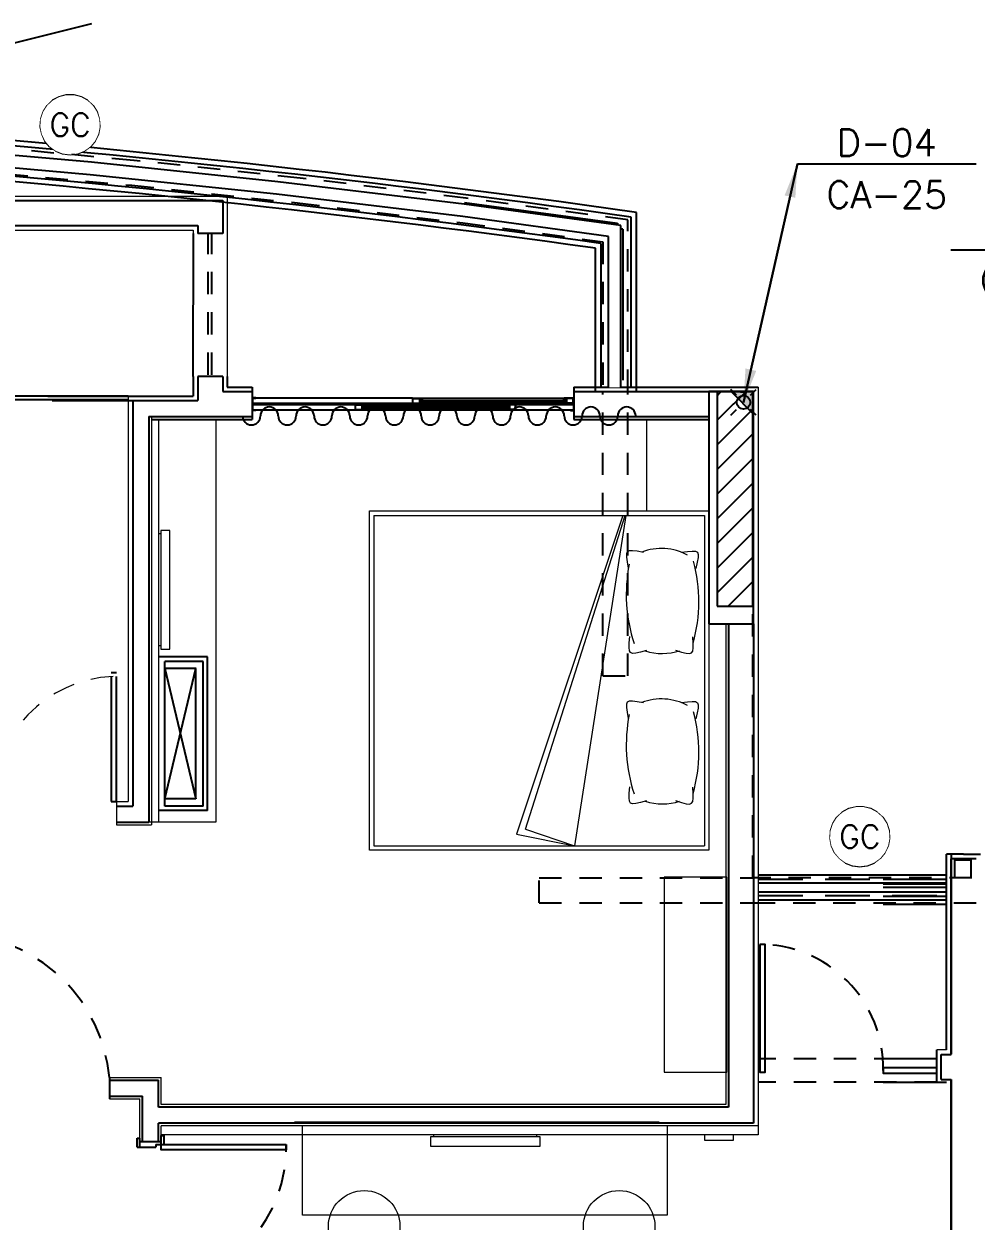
# Model space of a CAD drawing. Header units: millimetres. Extents: x 188.6 to 263.2, y 40.1 to 120.1.
# Drawn here: x 218.22 to 223.55, y 113.42 to 120.12 of the extents above; entities that cross this region are included whole.
import ezdxf
from ezdxf.enums import TextEntityAlignment as Align

# ---------------------------------------------------------------- set-up
doc = ezdxf.new("R2010")
doc.units = ezdxf.units.MM
doc.set_wipeout_variables(frame=1)
for name, pattern in [('_XREF_APTOS 1003 E 1004$0$HIDDEN', [0.375, 0.25, -0.125]), ('_XREF_APTOS 1003 E 1004$0$HIDDEN2', [0.1875, 0.125, -0.0625]), ('HIDDEN2', [0.1875, 0.125, -0.0625])]:
    doc.linetypes.add(name, pattern=pattern)
for name, color, linetype in [('_XREF_APTOS 1003 E 1004$0$A-MC-ALVENARIA', 7, 'Continuous'), ('_XREF_APTOS 1003 E 1004$0$E-MC-ESQUADRIAS', 2, 'Continuous'), ('_XREF_APTOS 1003 E 1004$0$L-MC-LAYOUT MOLHADO', 4, 'Continuous'), ('_XREF_APTOS 1003 E 1004$0$P-MC-PILAR', 3, 'Continuous'), ('_XREF_APTOS 1003 E 1004$0$P-MC-PROJEÇÃO', 1, '_XREF_APTOS 1003 E 1004$0$HIDDEN'), ('_XREF_APTOS 1003 E 1004$0$V-MC-VISTA2', 1, 'Continuous'), ('_XREF_APTOS 1003 E 1004$0$V-MC-VISTA4', 2, 'Continuous'), ('_XREF_APTOS 603 E 604$0$R-MC-REBOCO', 8, 'Continuous'), ('_XREF_APTOS 603 E 604$0$XREF-TIPO$0$S-MC-SECÇÃO', 8, 'Continuous'), ('_XREF_APTOS 603 E 604$0$XREF-TIPO$0$V-MC-VISTA2', 8, 'Continuous'), ('ARQ', 8, 'Continuous'), ('ARQ-BASE', 8, 'Continuous'), ('ESTR-PILARES', 11, 'Continuous'), ('ESTR-VIGAS', 11, 'HIDDEN2'), ('ESTRUTURA', 7, 'Continuous'), ('INC-TEXTO', 7, 'Continuous'), ('SPDA-COL', 7, 'Continuous'), ('SPDA-D', 164, 'Continuous')]:
    doc.layers.add(name, color=color, linetype=linetype)
doc.layers.add('_XREF_APTOS 1003 E 1004$0$L-MC-LAYOUT', color=252, linetype='Continuous', lineweight=5)
doc.layers.add('_XREF_APTOS 1003 E 1004$0$R-MC-REBOCO', color=1, linetype='Continuous', lineweight=5)
doc.styles.add('60-75', font='romans.shx', dxfattribs={"height": 0.12})
doc.styles.add('ROMANS', font='ROMANS.SHX', dxfattribs={"height": 0.15})
doc.dimstyles.new('IND75', dxfattribs={"dimtxt": 0.15, "dimasz": 0.1875, "dimexe": 0.15, "dimexo": 0, "dimgap": 0.1, "dimtad": 1, "dimzin": 10, "dimdsep": 46, "dimtxsty": '60-75', "dimcen": 0, "dimclrd": 256, "dimclre": 1, "dimclrt": 256, "dimadec": 0, "dimazin": 0, "dimtfac": 1, "dimtix": 1, "dimtmove": 2, "dimatfit": 3, "dimfxl": 0.15, "dimtolj": 1, "dimtzin": 6, "dimarcsym": 0})

# ---------------------------------------------------------------- blocks, each defined once
blk = doc.blocks.new('A$C1BFF5DEF')
at = {"layer": '_XREF_APTOS 1003 E 1004$0$A-MC-ALVENARIA', "color": 8}
for p, q in [((17.9753, 10.075), (20.4453, 10.075)), ((20.4453, 10.075), (20.4453, 9.8905)), ((18.1153, 9.935), (20.3053, 9.935)), ((20.3053, 9.935), (20.3053, 9.8905)), ((20.4453, 9.8905), (20.3053, 9.8905)), ((19.941, 8.955, 0.0022), (19.941, 6.685, -0.0003)), ((20.031, 8.865, 0.0021), (20.031, 6.595, -0.0004)), ((23.2753, 7.705), (23.2753, 5)), ((23.4153, 7.705), (23.4153, 4.91)), ((19.851, 6.685, -0.0004), (19.941, 6.685, -0.0004)), ((19.851, 6.595, -0.0004), (20.031, 6.595, -0.0003)), ((24.5203, 6.415), (24.5203, 5.295)), ((19.8103, 5.15), (20.0853, 5.15)), ((20.0853, 5), (20.0853, 5.15)), ((24.5203, 5.155), (24.5203, 1.585)), ((19.8103, 5.06), (19.9953, 5.06)), ((19.9953, 4.805), (19.9953, 5.06)), ((23.2753, 5), (20.0853, 5)), ((20.0853, 4.805), (20.0853, 4.91)), ((23.4153, 4.91), (20.0853, 4.91))]:
    blk.add_line(p, q, dxfattribs=at)
at = {"layer": '_XREF_APTOS 1003 E 1004$0$E-MC-ESQUADRIAS', "color": 8}
for p, q in [((20.2803, 9.09), (20.2804, 9.89)), ((19.851, 7.43, -0.0003), (19.821, 7.43, -0.0003)), ((19.821, 7.41, -0.0003), (19.821, 6.71, -0.0003)), ((19.851, 6.71, -0.0003), (19.851, 7.41, -0.0003)), ((19.821, 6.71, -0.0003), (19.851, 6.71, -0.0003)), ((20.1003, 4.84), (20.1153, 4.84)), ((20.1153, 4.84), (20.1153, 4.79)), ((19.9653, 4.825), (19.9803, 4.825)), ((19.9653, 4.775), (19.9653, 4.825)), ((19.9653, 4.775), (20.0703, 4.775)), ((19.9803, 4.775), (19.9803, 4.825)), ((20.1003, 4.805), (19.9803, 4.805)), ((20.0703, 4.79), (20.0703, 4.775)), ((20.0703, 4.79), (20.8003, 4.79))]:
    blk.add_line(p, q, dxfattribs=at)
at = {"layer": '_XREF_APTOS 1003 E 1004$0$E-MC-ESQUADRIAS', "color": 8, "linetype": '_XREF_APTOS 1003 E 1004$0$HIDDEN2'}
for p, q in [((20.3633, 9.1), (20.3633, 9.89)), ((20.3833, 9.1), (20.3833, 9.89))]:
    blk.add_line(p, q, dxfattribs=at)
at = {"layer": '_XREF_APTOS 1003 E 1004$0$E-MC-ESQUADRIAS', "color": 8}
for points in [[(23.4503, 5.9098), (23.4503, 5.1953), (23.4803, 5.1953), (23.4803, 5.9098)], [(24.4403, 5.22), (24.1403, 5.22), (24.1403, 5.19), (24.4403, 5.19)]]:
    blk.add_lwpolyline(points, close=True, dxfattribs=at)
blk.add_lwpolyline([(20.8003, 4.79), (20.8003, 4.76), (20.1003, 4.76), (20.1003, 4.84)], dxfattribs=at)
at = {"layer": '_XREF_APTOS 1003 E 1004$0$E-MC-ESQUADRIAS', "color": 8, "linetype": '_XREF_APTOS 1003 E 1004$0$HIDDEN2', "lineweight": 13}
blk.add_arc((19.8575, 6.7161, -0.0003), 0.6944, 92.19268, 180.50099, dxfattribs=at)
at = {"layer": '_XREF_APTOS 1003 E 1004$0$E-MC-ESQUADRIAS', "color": 8, "linetype": '_XREF_APTOS 1003 E 1004$0$HIDDEN2'}
for centre, radius, start, end in [((18.931, 5.0857), 0.8829, 5.15523, 84.84477), ((20.009, 4.7762), 0.7915, 276.62652, 1.00162)]:
    blk.add_arc(centre, radius, start, end, dxfattribs=at)
at = {"layer": '_XREF_APTOS 1003 E 1004$0$L-MC-LAYOUT', "color": 8}
for p, q in [((20.0863, 8.85, -0.0003), (20.0863, 6.5952, -0.0003)), ((20.4063, 8.85, -0.0003), (20.4063, 6.5952, -0.0003)), ((22.8153, 8.85), (22.8153, 8.3371)), ((23.1653, 8.3371), (23.1653, 8.85)), ((21.2653, 6.4371), (21.2653, 8.3371)), ((21.2653, 8.3371), (23.1653, 8.3371)), ((21.2903, 8.3121), (23.1403, 8.3121)), ((21.2903, 8.3121), (21.2903, 6.4621)), ((22.6836, 8.3121), (22.0879, 6.5284)), ((22.1389, 6.5547), (22.6975, 8.3121)), ((22.7, 8.3121), (22.413, 6.4621)), ((23.1403, 8.3121), (23.1403, 6.4621)), ((23.1653, 8.3371), (23.1653, 6.4371)), ((20.0987, 8.2089, -0.0003), (20.0863, 8.2089, -0.0003)), ((20.0987, 8.2271, -0.0003), (20.0987, 7.563, -0.0003)), ((20.1496, 8.2271, -0.0003), (20.0987, 8.2271, -0.0003)), ((20.1496, 7.563, -0.0003), (20.1496, 8.2271, -0.0003)), ((22.72, 8.1138), (22.7088, 8.1084)), ((22.7382, 8.1145), (22.72, 8.1138)), ((22.7643, 8.1113), (22.7382, 8.1145)), ((22.7995, 8.1053), (22.7643, 8.1113)), ((23.0101, 8.1061), (23.0454, 8.1107)), ((23.0454, 8.1107), (23.0717, 8.1129)), ((23.0717, 8.1129), (23.0898, 8.1116)), ((23.0898, 8.1116), (23.1008, 8.1057)), ((22.7036, 8.0971), (22.7034, 8.0788)), ((22.7034, 8.0788), (22.7071, 8.0527)), ((22.7088, 8.1084), (22.7036, 8.0971)), ((22.7071, 8.0527), (22.7137, 8.0176)), ((23.1004, 8.05), (23.0924, 8.0152)), ((23.1051, 8.076), (23.1004, 8.05)), ((23.1008, 8.1057), (23.1056, 8.0942)), ((23.1056, 8.0942), (23.1051, 8.076)), ((20.0987, 7.5811, -0.0003), (20.0863, 7.5811, -0.0003)), ((22.7187, 7.573), (22.7199, 7.5994)), ((22.7199, 7.5994), (22.7232, 7.635)), ((23.0775, 7.5974), (23.0755, 7.6331)), ((23.0777, 7.571), (23.0775, 7.5974)), ((20.0987, 7.563, -0.0003), (20.1496, 7.563, -0.0003)), ((22.7207, 7.5549), (22.7187, 7.573)), ((22.727, 7.5442), (22.7207, 7.5549)), ((22.7386, 7.5398), (22.727, 7.5442)), ((22.7568, 7.5409), (22.7386, 7.5398)), ((22.7825, 7.5466), (22.7568, 7.5409)), ((22.8169, 7.5559), (22.7825, 7.5466)), ((22.9789, 7.5576), (23.0129, 7.547)), ((23.0129, 7.547), (23.0384, 7.5403)), ((23.0384, 7.5403), (23.0565, 7.5385)), ((23.0565, 7.5385), (23.0683, 7.5425)), ((23.0683, 7.5425), (23.075, 7.553)), ((23.075, 7.553), (23.0777, 7.571)), ((22.7036, 7.2549), (22.7034, 7.2366)), ((22.7088, 7.2662), (22.7036, 7.2549)), ((22.72, 7.2716), (22.7088, 7.2662)), ((22.7382, 7.2723), (22.72, 7.2716)), ((22.7643, 7.2691), (22.7382, 7.2723)), ((22.7995, 7.2631), (22.7643, 7.2691)), ((23.0101, 7.2639), (23.0454, 7.2685)), ((23.0454, 7.2685), (23.0717, 7.2707)), ((23.0717, 7.2707), (23.0898, 7.2694)), ((23.0898, 7.2694), (23.1008, 7.2635)), ((23.1008, 7.2635), (23.1056, 7.252)), ((23.1056, 7.252), (23.1051, 7.2338)), ((22.7034, 7.2366), (22.7071, 7.2105)), ((22.7071, 7.2105), (22.7137, 7.1754)), ((23.1004, 7.2078), (23.0924, 7.173)), ((23.1051, 7.2338), (23.1004, 7.2078)), ((22.7199, 6.7572), (22.7232, 6.7928)), ((23.0775, 6.7552), (23.0755, 6.7909)), ((22.7187, 6.7308), (22.7199, 6.7572)), ((22.7207, 6.7127), (22.7187, 6.7308)), ((22.727, 6.702), (22.7207, 6.7127)), ((22.7825, 6.7044), (22.7568, 6.6987)), ((22.8169, 6.7137), (22.7825, 6.7044)), ((22.9789, 6.7154), (23.0129, 6.7048)), ((23.0129, 6.7048), (23.0384, 6.6981)), ((23.0683, 6.7003), (23.075, 6.7108)), ((23.075, 6.7108), (23.0777, 6.7288)), ((23.0777, 6.7288), (23.0775, 6.7552)), ((22.7386, 6.6976), (22.727, 6.702)), ((22.7568, 6.6987), (22.7386, 6.6976)), ((23.0384, 6.6981), (23.0565, 6.6963)), ((23.0565, 6.6963), (23.0683, 6.7003)), ((20.4063, 6.5952, -0.0003), (20.0063, 6.5952, -0.0003)), ((22.0879, 6.5284), (22.413, 6.4621)), ((22.1389, 6.5547), (22.413, 6.4621)), ((23.1653, 6.4371), (21.2653, 6.4371)), ((21.2903, 6.4621), (23.1403, 6.4621)), ((23.2657, 6.286), (22.9157, 6.286)), ((22.9157, 6.286), (22.9157, 5.1952)), ((23.2657, 5.1952), (23.2657, 6.286)), ((22.9157, 5.1952), (23.2657, 5.1952)), ((22.8869, 4.9152), (20.8469, 4.9152)), ((20.8916, 4.395), (20.8916, 4.895)), ((22.9316, 4.895), (22.9316, 4.395)), ((23.4403, 4.895), (23.4403, 4.845)), ((23.4403, 4.845), (20.1003, 4.845)), ((22.2215, 4.8326), (21.6073, 4.8326)), ((21.6073, 4.8326), (21.6073, 4.7817)), ((21.6255, 4.8326), (21.6255, 4.845)), ((22.2033, 4.8326), (22.2033, 4.845)), ((22.2215, 4.7817), (22.2215, 4.8326)), ((23.1403, 4.845), (23.1403, 4.8141)), ((23.3026, 4.8141), (23.3026, 4.845)), ((21.6073, 4.7817), (22.2215, 4.7817)), ((23.1403, 4.8141), (23.3026, 4.8141)), ((22.9316, 4.395), (20.8916, 4.395))]:
    blk.add_line(p, q, dxfattribs=at)
for centre in [(21.2365, 4.3322), (22.6634, 4.3322)]:
    blk.add_circle(centre, 0.2, dxfattribs=at)
for centre, radius, start, end in [((22.8988, 7.816), 0.3109, 61.78399, 110.58325), ((22.2598, 7.8295), 0.8497, 344.20502, 15.39662), ((23.5832, 7.8698), 0.8803, 168.8992, 198.15863), ((22.9046, 7.8499), 0.3109, 252.19127, 288.14334), ((22.8988, 6.9738), 0.3109, 61.78399, 110.58325), ((23.5832, 7.0276), 0.8803, 168.8992, 198.15863), ((22.2598, 6.9873), 0.8497, 344.20502, 15.39662), ((22.9046, 7.0077), 0.3109, 252.19127, 288.14334)]:
    blk.add_arc(centre, radius, start, end, dxfattribs=at)
at = {"layer": '_XREF_APTOS 1003 E 1004$0$L-MC-LAYOUT MOLHADO', "color": 8}
for p, q in [((22.7603, 9.0056), (22.7603, 10.0082)), ((22.5303, 9.0056), (22.5303, 9.8083)), ((19.916, 8.98, -0.0003), (18.566, 8.98, -0.0003)), ((19.916, 8.96, -0.0003), (18.566, 8.96, -0.0003))]:
    blk.add_line(p, q, dxfattribs=at)
at = {"layer": '_XREF_APTOS 1003 E 1004$0$P-MC-PILAR', "color": 8}
blk.add_lwpolyline([(23.1653, 7.705), (23.4153, 7.705), (23.4153, 9.005), (23.1653, 9.005)], close=True, dxfattribs=at)
at = {"layer": '_XREF_APTOS 1003 E 1004$0$P-MC-PROJEÇÃO', "color": 8}
for p, q in [((23.4403, 6.275), (24.4953, 6.275)), ((24.5203, 6.275), (24.5209, 6.275)), ((23.4403, 6.185), (24.4953, 6.185)), ((24.5203, 6.185), (24.5209, 6.185))]:
    blk.add_line(p, q, dxfattribs=at)
at = {"layer": '_XREF_APTOS 1003 E 1004$0$P-MC-PROJEÇÃO', "color": 8, "linetype": '_XREF_APTOS 1003 E 1004$0$HIDDEN2'}
for p, q in [((24.4403, 5.27), (23.4403, 5.27)), ((24.4403, 5.14), (23.4403, 5.14))]:
    blk.add_line(p, q, dxfattribs=at)
blk.add_arc((23.4502, 5.2197), 0.6903, 358.77888, 90.81922, dxfattribs=at)
at = {"layer": '_XREF_APTOS 1003 E 1004$0$R-MC-REBOCO', "color": 8}
for p, q in [((17.9503, 10.1), (20.4703, 10.1)), ((20.4703, 10.1), (20.4703, 9.8905)), ((18.1575, 9.91), (20.2803, 9.91)), ((20.2803, 9.91), (20.2803, 9.8905)), ((20.4703, 9.8905), (20.4703, 9.0905)), ((23.4403, 9.03), (23.4403, 4.895)), ((19.916, 8.98, 0.0022), (19.916, 6.71, -0.0003)), ((20.046, 8.865, 0.0021), (20.046, 6.58, -0.0004)), ((23.2603, 7.705), (23.2603, 5.015)), ((19.851, 6.71, -0.0004), (19.916, 6.71, -0.0004)), ((19.851, 6.71, -0.0003), (19.851, 6.58, -0.0004)), ((19.851, 6.58, -0.0004), (20.046, 6.58, -0.0003)), ((24.4953, 6.415), (24.6753, 6.415)), ((24.4953, 6.415), (24.4953, 5.32)), ((24.4953, 5.32), (24.4403, 5.32)), ((24.4403, 5.14), (24.4403, 5.32)), ((19.8103, 5.165), (20.1003, 5.165)), ((20.1003, 5.015), (20.1003, 5.165)), ((19.8103, 5.045), (19.9803, 5.045)), ((19.9803, 4.805), (19.9803, 5.045)), ((23.2603, 5.015), (20.1003, 5.015)), ((20.1003, 4.805), (20.1003, 4.895)), ((23.4403, 4.895), (20.1003, 4.895))]:
    blk.add_line(p, q, dxfattribs=at)
at = {"layer": '_XREF_APTOS 1003 E 1004$0$V-MC-VISTA2', "color": 8}
for p, q in [((23.4403, 6.3), (24.4953, 6.3)), ((23.4403, 6.16), (24.4953, 6.16)), ((24.5203, 6.16), (24.5209, 6.16)), ((19.8103, 5.165), (19.8103, 5.045))]:
    blk.add_line(p, q, dxfattribs=at)
at = {"layer": '_XREF_APTOS 1003 E 1004$0$V-MC-VISTA4', "color": 8}
for p, q in [((23.4403, 6.2556), (24.4953, 6.2556)), ((24.5203, 6.2556), (24.5209, 6.2556)), ((23.4403, 6.2056), (24.4953, 6.2056)), ((24.5203, 6.2056), (24.5209, 6.2056))]:
    blk.add_line(p, q, dxfattribs=at)
at = {"layer": '_XREF_APTOS 603 E 604$0$R-MC-REBOCO', "color": 8}
for p, q in [((20.3596, 7.52), (20.0863, 7.52)), ((20.3596, 6.66), (20.3596, 7.52)), ((20.3596, 6.66), (20.0863, 6.66))]:
    blk.add_line(p, q, dxfattribs=at)
at = {"layer": '_XREF_APTOS 603 E 604$0$XREF-TIPO$0$S-MC-SECÇÃO', "color": 8}
for p, q in [((20.3346, 7.495), (20.1202, 7.495)), ((20.1202, 6.685), (20.1202, 7.495)), ((20.2953, 7.455), (20.1202, 7.455)), ((20.2946, 6.725), (20.2946, 7.455)), ((20.3346, 6.685), (20.3346, 7.495)), ((20.2946, 6.725), (20.1202, 6.725)), ((20.3346, 6.685), (20.1202, 6.685))]:
    blk.add_line(p, q, dxfattribs=at)
at = {"layer": '_XREF_APTOS 603 E 604$0$XREF-TIPO$0$V-MC-VISTA2', "color": 8}
for p, q in [((20.1202, 6.725), (20.2942, 7.455)), ((20.1202, 7.455, 0.0002), (20.2946, 6.725))]:
    blk.add_line(p, q, dxfattribs=at)
at = {"layer": 'ARQ', "color": 8}
for p, q in [((20.2803, 9.0905), (20.2803, 8.98)), ((20.2803, 9.09), (20.2803, 9.0301)), ((20.3053, 9.0905), (20.3053, 8.955)), ((20.4453, 9.0905), (20.3053, 9.0905)), ((20.4453, 9.0905), (20.4453, 9.005)), ((20.4703, 9.0905), (20.4703, 9.03)), ((20.4453, 9.005), (20.6103, 9.005)), ((20.4703, 9.03), (20.6103, 9.03)), ((20.6103, 9.03), (20.6103, 8.85)), ((22.4103, 9.03), (23.4403, 9.03)), ((22.4103, 9.03), (22.4103, 8.85)), ((22.4103, 9.005), (23.1653, 9.005)), ((22.6003, 9.03), (22.7403, 9.03)), ((19.4653, 8.98), (20.2803, 8.98)), ((19.4903, 8.955), (20.3053, 8.955)), ((20.6303, 8.971), (20.6103, 8.971)), ((20.6103, 8.971), (20.6103, 8.9)), ((20.6123, 8.969), (20.6123, 8.902)), ((20.6123, 8.969), (20.6303, 8.969)), ((21.5071, 8.968), (20.6123, 8.968)), ((21.5071, 8.938), (20.6123, 8.938)), ((20.6123, 8.933), (22.4083, 8.933)), ((20.6303, 8.971), (20.6303, 8.969)), ((21.1855, 8.933), (21.2375, 8.933)), ((21.1855, 8.933), (21.1855, 8.903)), ((21.1875, 8.931), (21.2235, 8.931)), ((21.1875, 8.905), (21.1875, 8.931)), ((21.2235, 8.931), (21.2235, 8.911)), ((21.2255, 8.933), (21.2255, 8.923)), ((21.2375, 8.923), (21.2255, 8.923)), ((21.2255, 8.923), (21.2255, 8.913)), ((21.2255, 8.921), (22.0475, 8.921)), ((21.2255, 8.915), (22.0475, 8.915)), ((21.2375, 8.9225), (21.226, 8.9225)), ((21.2425, 8.9215), (21.226, 8.9215)), ((21.2425, 8.9145), (21.226, 8.9145)), ((21.2275, 8.931), (21.2275, 8.925)), ((21.2275, 8.931), (21.2355, 8.931)), ((21.2355, 8.925), (21.2275, 8.925)), ((21.2355, 8.931), (21.2355, 8.925)), ((21.2375, 8.933), (22.0355, 8.933)), ((21.2375, 8.933), (21.2375, 8.923)), ((21.238, 8.923), (21.238, 8.928)), ((21.2425, 8.923), (21.2425, 8.9215)), ((21.2425, 8.913), (21.2425, 8.9145)), ((21.5071, 8.968), (21.5591, 8.968)), ((21.5071, 8.968), (21.5071, 8.938)), ((21.5071, 8.938), (22.3601, 8.938)), ((21.5071, 8.938), (21.5591, 8.938)), ((21.5091, 8.968), (22.3601, 8.968)), ((21.5091, 8.966), (21.5451, 8.966)), ((21.5091, 8.94), (21.5091, 8.966)), ((21.5091, 8.94), (21.5571, 8.94)), ((21.5091, 8.938), (21.5091, 8.938)), ((21.5451, 8.966), (21.5451, 8.946)), ((21.5571, 8.946), (21.5451, 8.946)), ((21.5471, 8.968), (21.5471, 8.958)), ((21.5591, 8.958), (21.5471, 8.958)), ((21.5471, 8.958), (21.5471, 8.948)), ((21.5471, 8.956), (22.3671, 8.956)), ((21.5471, 8.95), (22.3671, 8.95)), ((21.5591, 8.948), (21.5471, 8.948)), ((21.5591, 8.9575), (21.5476, 8.9575)), ((21.5641, 8.9565), (21.5476, 8.9565)), ((21.5641, 8.9495), (21.5476, 8.9495)), ((21.5591, 8.9485), (21.5476, 8.9485)), ((21.5491, 8.966), (21.5491, 8.96)), ((21.5491, 8.966), (21.5571, 8.966)), ((21.5571, 8.96), (21.5491, 8.96)), ((21.5571, 8.966), (21.5571, 8.96)), ((21.5571, 8.946), (21.5571, 8.94)), ((21.5591, 8.968), (21.5591, 8.958)), ((21.5591, 8.948), (21.5591, 8.938)), ((21.5596, 8.958), (21.5596, 8.963)), ((21.5596, 8.948), (21.5596, 8.943)), ((21.5641, 8.958), (21.5641, 8.9565)), ((21.5641, 8.948), (21.5641, 8.9495)), ((22.0305, 8.923), (22.0305, 8.9215)), ((22.0305, 8.9215), (22.047, 8.9215)), ((22.0305, 8.9145), (22.047, 8.9145)), ((22.0305, 8.913), (22.0305, 8.9145)), ((22.035, 8.923), (22.035, 8.928)), ((22.0855, 8.933), (22.0355, 8.933)), ((22.0355, 8.933), (22.0355, 8.923)), ((22.0355, 8.923), (22.0475, 8.923)), ((22.0355, 8.9225), (22.047, 8.9225)), ((22.0455, 8.931), (22.0375, 8.931)), ((22.0375, 8.931), (22.0375, 8.925)), ((22.0375, 8.925), (22.0455, 8.925)), ((22.0455, 8.931), (22.0455, 8.925)), ((22.0475, 8.933), (22.0475, 8.923)), ((22.0475, 8.923), (22.0475, 8.913)), ((22.0835, 8.931), (22.0495, 8.931)), ((22.0495, 8.931), (22.0495, 8.911)), ((22.0835, 8.922), (22.0835, 8.931)), ((22.0835, 8.905), (22.0835, 8.922)), ((22.0835, 8.922), (22.0835, 8.922)), ((22.0855, 8.92), (22.0855, 8.933)), ((22.0855, 8.905), (22.0855, 8.92)), ((22.0855, 8.92), (22.0855, 8.92)), ((22.3501, 8.958), (22.3501, 8.9565)), ((22.3501, 8.9565), (22.3666, 8.9565)), ((22.3501, 8.948), (22.3501, 8.9495)), ((22.3501, 8.9495), (22.3666, 8.9495)), ((22.3546, 8.958), (22.3546, 8.963)), ((22.3546, 8.948), (22.3546, 8.943)), ((22.4071, 8.968), (22.3551, 8.968)), ((22.3551, 8.968), (22.3551, 8.958)), ((22.3551, 8.958), (22.3671, 8.958)), ((22.3551, 8.9575), (22.3666, 8.9575)), ((22.3551, 8.9485), (22.3666, 8.9485)), ((22.3551, 8.948), (22.3671, 8.948)), ((22.3551, 8.948), (22.3551, 8.938)), ((22.4071, 8.938), (22.3551, 8.938)), ((22.3571, 8.966), (22.3571, 8.96)), ((22.3651, 8.966), (22.3571, 8.966)), ((22.3571, 8.96), (22.3651, 8.96)), ((22.3571, 8.946), (22.3571, 8.94)), ((22.3571, 8.946), (22.3691, 8.946)), ((22.4051, 8.94), (22.3571, 8.94)), ((22.3651, 8.966), (22.3651, 8.96)), ((22.3671, 8.968), (22.3671, 8.958)), ((22.3671, 8.958), (22.3671, 8.948)), ((22.3691, 8.966), (22.3691, 8.946)), ((22.4051, 8.966), (22.3691, 8.966)), ((22.3903, 8.971), (22.3903, 8.969)), ((22.3903, 8.971), (22.4103, 8.971)), ((22.4083, 8.969), (22.3903, 8.969)), ((22.4051, 8.94), (22.4051, 8.966)), ((22.4051, 8.938), (22.4051, 8.938)), ((22.4071, 8.968), (22.4071, 8.938)), ((22.4083, 8.969), (22.4083, 8.902)), ((22.4103, 8.971), (22.4103, 8.9)), ((20.031, 8.865), (20.6103, 8.865)), ((20.046, 8.85), (20.6103, 8.85)), ((20.6303, 8.9), (20.6103, 8.9)), ((20.6123, 8.903), (22.4083, 8.903)), ((20.6123, 8.902), (20.6303, 8.902)), ((20.6303, 8.9), (20.6303, 8.902)), ((21.1855, 8.903), (21.2375, 8.903)), ((21.1875, 8.905), (21.2355, 8.905)), ((21.1875, 8.903), (21.1875, 8.903)), ((21.2355, 8.911), (21.2235, 8.911)), ((21.2375, 8.913), (21.2255, 8.913)), ((21.2375, 8.9135), (21.226, 8.9135)), ((21.2355, 8.911), (21.2355, 8.905)), ((21.2375, 8.913), (21.2375, 8.903)), ((21.2375, 8.903), (22.0355, 8.903)), ((21.238, 8.913), (21.238, 8.908)), ((22.035, 8.913), (22.035, 8.908)), ((22.0355, 8.9135), (22.047, 8.9135)), ((22.0355, 8.913), (22.0355, 8.903)), ((22.0355, 8.913), (22.0475, 8.913)), ((22.0855, 8.903), (22.0355, 8.903)), ((22.0375, 8.911), (22.0495, 8.911)), ((22.0375, 8.911), (22.0375, 8.905)), ((22.0835, 8.905), (22.0375, 8.905)), ((22.0855, 8.903), (22.0855, 8.905)), ((22.0855, 8.905), (22.0855, 8.905)), ((22.3903, 8.9), (22.3903, 8.902)), ((22.4081, 8.902), (22.3903, 8.902)), ((22.3903, 8.9), (22.4101, 8.9)), ((22.4103, 8.865), (23.1653, 8.865)), ((22.4103, 8.85), (23.1653, 8.85))]:
    blk.add_line(p, q, dxfattribs=at)
blk.add_lwpolyline([(19.7107, 11.0637), (17.7107, 10.5637), (15.7107, 11.0637)], dxfattribs=at)
for centre, radius, start, end in [((20.7056, 8.8691, 0), 0.05, 0, 180), ((20.9056, 8.8691, 0), 0.05, 0, 180), ((21.1056, 8.8691, 0), 0.05, 0, 180), ((21.226, 8.922), 0.0005, 90, 270), ((21.226, 8.914), 0.0005, 90, 270), ((21.2375, 8.923), 0.0005, 270, 0), ((21.2375, 8.923), 0.005, 0, 84.26083), ((21.3056, 8.8691, 0), 0.05, 0, 180), ((21.5056, 8.8691, 0), 0.05, 0, 180), ((21.5476, 8.957), 0.0005, 90, 270), ((21.5476, 8.949), 0.0005, 90, 270), ((21.5591, 8.958), 0.0005, 270, 0), ((21.5591, 8.948), 0.0005, 0, 90), ((21.5591, 8.958), 0.005, 0, 84.26083), ((21.5591, 8.948), 0.005, 275.73917, 0), ((21.7056, 8.8691, 0), 0.05, 0, 180), ((21.9056, 8.8691, 0), 0.05, 0, 180), ((22.0355, 8.923), 0.005, 95.73917, 180), ((22.0355, 8.923), 0.0005, 180, 270), ((22.047, 8.922), 0.0005, 270, 90), ((22.047, 8.914), 0.0005, 270, 90), ((22.1056, 8.8691, 0), 0.05, 0, 180), ((22.3056, 8.8691, 0), 0.05, 0, 180), ((22.3551, 8.958), 0.005, 95.73917, 180), ((22.3551, 8.948), 0.005, 180, 264.26083), ((22.3551, 8.958), 0.0005, 180, 270), ((22.3551, 8.948), 0.0005, 90, 180), ((22.3666, 8.957), 0.0005, 270, 90), ((22.3666, 8.949), 0.0005, 270, 90), ((22.5056, 8.8691, 0), 0.05, 0, 180), ((22.7056, 8.8691, 0), 0.05, 0, 180), ((20.6056, 8.8691, 0), 0.05, 180, 0), ((20.8056, 8.8691, 0), 0.05, 180, 0), ((21.0056, 8.8691, 0), 0.05, 180, 0), ((21.2056, 8.8691, 0), 0.05, 180, 0), ((21.2375, 8.913), 0.0005, 0, 90), ((21.2375, 8.913), 0.005, 275.73917, 0), ((21.4056, 8.8691, 0), 0.05, 180, 0), ((21.6056, 8.8691, 0), 0.05, 180, 0), ((21.8056, 8.8691, 0), 0.05, 180, 0), ((22.0056, 8.8691, 0), 0.05, 180, 0), ((22.0355, 8.913), 0.005, 180, 264.26083), ((22.0355, 8.913), 0.0005, 90, 180), ((22.2056, 8.8691, 0), 0.05, 180, 0), ((22.4056, 8.8691, 0), 0.05, 180, 0), ((22.6056, 8.8691, 0), 0.05, 180, 0)]:
    blk.add_arc(centre, radius, start, end, dxfattribs=at)
at = {"layer": 'ARQ-BASE', "color": 8}
for p, q in [((24.4953, 5.3199), (24.4953, 6.4149)), ((24.5903, 6.4149), (24.4953, 6.4149)), ((24.5203, 5.2949), (24.5203, 6.3899)), ((24.6603, 6.3899), (24.5203, 6.3899)), ((24.5903, 6.4149), (24.6853, 6.4149)), ((24.5903, 6.3899), (24.6353, 6.3899)), ((24.1406, 6.2748), (24.4953, 6.2748)), ((24.1406, 6.2499), (24.4953, 6.2499)), ((24.5203, 6.2749), (24.5209, 6.2749)), ((24.5203, 6.2555), (24.5209, 6.2555)), ((24.1406, 6.2305), (24.4953, 6.2305)), ((24.1406, 6.1805), (24.4953, 6.1805)), ((24.5203, 6.2055), (24.5209, 6.2055)), ((24.5203, 6.1849), (24.5209, 6.1849)), ((24.1406, 6.1599), (24.4953, 6.1599)), ((24.1406, 6.1349), (24.4953, 6.1349)), ((24.5203, 6.1599), (24.5209, 6.1599)), ((24.4403, 5.1399), (24.4403, 5.3199)), ((24.4653, 5.1549), (24.4653, 5.2949)), ((24.4653, 5.2949), (24.5203, 5.2949)), ((24.4403, 5.2699), (24.1406, 5.2699)), ((24.1406, 5.1399), (24.4953, 5.1399)), ((24.4653, 5.1549), (24.5203, 5.1549)), ((24.5203, 3.0848), (24.5203, 5.1549))]:
    blk.add_line(p, q, dxfattribs=at)
blk.add_lwpolyline([(24.4403, 5.2199), (24.1403, 5.2199), (24.1403, 5.1899), (24.4403, 5.1899)], dxfattribs=at)
at = {"color": 8, "ltscale": 73507.323986}
blk.add_wipeout([(21.7877, 9.985), (22.6032, 9.8744), (22.6732, 9.9355), (21.7966, 10.0544)], dxfattribs=at).dxf.layer = '_XREF_APTOS 1003 E 1004$0$L-MC-LAYOUT MOLHADO'
at = {"color": 8, "ltscale": 73656.935357}
blk.add_wipeout([(22.6032, 9.8744), (22.6033, 9.0292), (22.6733, 9.0292), (22.6732, 9.9355)], dxfattribs=at).dxf.layer = '_XREF_APTOS 1003 E 1004$0$L-MC-LAYOUT MOLHADO'
at = {"layer": '_XREF_APTOS 1003 E 1004$0$L-MC-LAYOUT MOLHADO', "color": 8, "flags": 128}
blk.add_lwpolyline([(22.6033, 9.0292), (22.6032, 9.8744)], dxfattribs=at)
at = {"color": 8, "ltscale": 109877.330087}
blk.add_wipeout([(21.7966, 10.0544), (21.8164, 10.0519), (21.8164, 10.0517), (22.6534, 9.9382), (22.6548, 9.9481), (21.7979, 10.0643)], dxfattribs=at).dxf.layer = '_XREF_APTOS 1003 E 1004$0$L-MC-LAYOUT MOLHADO'
at = {"layer": '_XREF_APTOS 1003 E 1004$0$L-MC-LAYOUT MOLHADO', "color": 8, "flags": 128}
blk.add_lwpolyline([(22.6032, 9.8744), (21.7877, 9.985), (20.7463, 10.1106), (19.7031, 10.2196), (18.6583, 10.312), (17.6121, 10.3877), (16.5649, 10.4467), (15.5169, 10.4889), (14.4683, 10.5145), (13.4195, 10.5233), (12.3706, 10.5154), (11.322, 10.4908), (10.274, 10.4495), (9.2267, 10.3914), (8.1805, 10.3166), (7.1356, 10.2252), (6.0923, 10.1171), (5.0508, 9.9924), (4.2352, 9.8825)], dxfattribs=at)
at = {"layer": '_XREF_APTOS 1003 E 1004$0$L-MC-LAYOUT MOLHADO', "color": 8}
for radius, start in [(66.2129, 81.889498), (66.0129, 82.040085), (65.9829, 82.062732)]:
    blk.add_arc((13.4188, -55.5425), radius, start, 89.998714, dxfattribs=at)
at = {"color": 8, "ltscale": 73844.869369}
blk.add_wipeout([(22.6732, 9.9155), (22.6733, 9.0692), (22.6833, 9.0692), (22.6832, 9.9155)], dxfattribs=at).dxf.layer = '_XREF_APTOS 1003 E 1004$0$L-MC-LAYOUT MOLHADO'
at = {"layer": '_XREF_APTOS 1003 E 1004$0$L-MC-LAYOUT MOLHADO', "color": 8, "flags": 128}
for points in [[(22.6732, 9.9355), (21.7966, 10.0544), (20.7541, 10.1802), (19.7098, 10.2893), (18.6639, 10.3818), (17.6166, 10.4575), (16.5683, 10.5166), (15.5191, 10.5589), (14.4695, 10.5845), (13.4195, 10.5933), (12.3695, 10.5854), (11.3198, 10.5608), (10.2706, 10.5194), (9.2222, 10.4613), (8.1749, 10.3864), (7.1289, 10.2949), (6.0845, 10.1867), (5.042, 10.0618), (4.1652, 9.9437)], [(21.7979, 10.0643), (22.6548, 9.9481)], [(22.6548, 9.9481), (22.6534, 9.9382)], [(22.6733, 9.0292), (22.6732, 9.9355)], [(22.6832, 9.9155), (22.6732, 9.9155)], [(22.6832, 9.9155), (22.6833, 9.0692)]]:
    blk.add_lwpolyline(points, dxfattribs=at)
at = {"color": 8, "ltscale": 75123.399774}
blk.add_wipeout([(22.7303, 9.9821), (22.7153, 9.9843), (22.7153, 9.9691), (22.7153, 9.9691)], dxfattribs=at).dxf.layer = '_XREF_APTOS 1003 E 1004$0$L-MC-LAYOUT MOLHADO'
at = {"color": 8, "ltscale": 55735.32166}
blk.add_wipeout([(22.5753, 9.8475), (22.5603, 9.8344), (22.5753, 9.8323)], dxfattribs=at).dxf.layer = '_XREF_APTOS 1003 E 1004$0$L-MC-LAYOUT MOLHADO'
at = {"layer": '_XREF_APTOS 1003 E 1004$0$L-MC-LAYOUT MOLHADO', "color": 8, "flags": 128}
blk.add_lwpolyline([(22.5603, 9.8344), (22.5603, 9.03)], dxfattribs=at)
at = {"layer": '_XREF_APTOS 1003 E 1004$0$L-MC-LAYOUT MOLHADO', "color": 8}
blk.add_arc((13.4188, -55.5425), 66.1829, 81.912042, 89.998714, dxfattribs=at)
at = {"color": 8, "ltscale": 56350.093264}
blk.add_wipeout([(22.7153, 9.9691), (22.7303, 9.967), (22.7303, 9.9821)], dxfattribs=at).dxf.layer = '_XREF_APTOS 1003 E 1004$0$L-MC-LAYOUT MOLHADO'
at = {"layer": '_XREF_APTOS 1003 E 1004$0$L-MC-LAYOUT MOLHADO', "color": 8, "flags": 128}
blk.add_lwpolyline([(22.7303, 9.03), (22.7303, 9.9821)], dxfattribs=at)
blk = doc.blocks.new('INDU')
at = {"color": 7}
blk.add_line((-0.005, 0), (0.005, 0), dxfattribs=at)
at = {"style": 'ROMANS'}
for tag, p in [('TQ-01', (0, 0.001189)), ('100', (0, -0.001718))]:
    blk.add_attdef(tag, text='', height=0.0015, dxfattribs=at).set_placement(p, align=Align.MIDDLE)
blk = doc.blocks.new('cap')
blk.add_wipeout([(0.0003, 0.075), (-0.0036, 0.0749), (-0.0076, 0.0746), (-0.0115, 0.0741), (-0.0153, 0.0734), (-0.0191, 0.0725), (-0.0229, 0.0714), (-0.0266, 0.0701), (-0.0302, 0.0686), (-0.0338, 0.067), (-0.0373, 0.0651), (-0.0406, 0.0631), (-0.0439, 0.0608), (-0.047, 0.0585), (-0.05, 0.0559), (-0.0528, 0.0532), (-0.0555, 0.0504), (-0.0581, 0.0474), (-0.0605, 0.0443), (-0.0627, 0.0411), (-0.0648, 0.0377), (-0.0667, 0.0343), (-0.0684, 0.0308), (-0.0699, 0.0271), (-0.0712, 0.0234), (-0.0724, 0.0197), (-0.0733, 0.0159), (-0.074, 0.012), (-0.0746, 0.0081), (-0.0749, 0.0042), (-0.075, 0.0003), (-0.0749, -0.0036), (-0.0746, -0.0076), (-0.0741, -0.0115), (-0.0734, -0.0153), (-0.0725, -0.0191), (-0.0714, -0.0229), (-0.0701, -0.0266), (-0.0686, -0.0302), (-0.067, -0.0338), (-0.0651, -0.0373), (-0.0631, -0.0406), (-0.0608, -0.0439), (-0.0585, -0.047), (-0.0559, -0.05), (-0.0532, -0.0528), (-0.0504, -0.0555), (-0.0474, -0.0581), (-0.0443, -0.0605), (-0.0411, -0.0627), (-0.0377, -0.0648), (-0.0343, -0.0667), (-0.0308, -0.0684), (-0.0271, -0.0699), (-0.0234, -0.0712), (-0.0197, -0.0724), (-0.0159, -0.0733), (-0.012, -0.074), (-0.0081, -0.0746), (-0.0042, -0.0749), (-0.0003, -0.075), (0.0036, -0.0749), (0.0076, -0.0746), (0.0115, -0.0741), (0.0153, -0.0734), (0.0191, -0.0725), (0.0229, -0.0714), (0.0266, -0.0701), (0.0302, -0.0686), (0.0338, -0.067), (0.0373, -0.0651), (0.0406, -0.0631), (0.0439, -0.0608), (0.047, -0.0585), (0.05, -0.0559), (0.0528, -0.0532), (0.0555, -0.0504), (0.0581, -0.0474), (0.0605, -0.0443), (0.0627, -0.0411), (0.0648, -0.0377), (0.0667, -0.0343), (0.0684, -0.0308), (0.0699, -0.0271), (0.0712, -0.0234), (0.0724, -0.0197), (0.0733, -0.0159), (0.074, -0.012), (0.0746, -0.0081), (0.0749, -0.0042), (0.075, -0.0003), (0.0749, 0.0036), (0.0746, 0.0076), (0.0741, 0.0115), (0.0734, 0.0153), (0.0725, 0.0191), (0.0714, 0.0229), (0.0701, 0.0266), (0.0686, 0.0302), (0.067, 0.0338), (0.0651, 0.0373), (0.0631, 0.0406), (0.0608, 0.0439), (0.0585, 0.047), (0.0559, 0.05), (0.0532, 0.0528), (0.0504, 0.0555), (0.0474, 0.0581), (0.0443, 0.0605), (0.0411, 0.0627), (0.0377, 0.0648), (0.0343, 0.0667), (0.0308, 0.0684), (0.0271, 0.0699), (0.0234, 0.0712), (0.0197, 0.0724), (0.0159, 0.0733), (0.012, 0.074), (0.0081, 0.0746), (0.0042, 0.0749)])
for p, q in [((-0.053, 0.053), (-0.0955, 0.0955)), ((0.053, 0.053), (0.0955, 0.0955)), ((-0.0955, -0.0955), (-0.053, -0.053)), ((0.0955, -0.0955), (0.053, -0.053))]:
    blk.add_line(p, q)
blk.add_circle((0, 0), 0.0504)
blk = doc.blocks.new('INC-OBJETO')
at = {"color": 0}
blk.add_lwpolyline([(0, 0.002084), (-0.000518, 0.002019), (-0.001004, 0.001827), (-0.001427, 0.001519), (-0.00176, 0.001117), (-0.001982, 0.000644), (-0.00208, 0.000131), (-0.002047, -0.000391), (-0.001886, -0.000887), (-0.001606, -0.001329), (-0.001225, -0.001686), (-0.000767, -0.001938), (-0.000261, -0.002068), (0.000261, -0.002068), (0.000767, -0.001938), (0.001225, -0.001686), (0.001606, -0.001329), (0.001886, -0.000887), (0.002047, -0.000391), (0.00208, 0.000131), (0.001982, 0.000644), (0.00176, 0.001117), (0.001427, 0.001519), (0.001004, 0.001827), (0.000518, 0.002019)], close=True, dxfattribs=at)
blk.add_wipeout([(0, 0.002084), (-0.000518, 0.002019), (-0.001004, 0.001827), (-0.001427, 0.001519), (-0.00176, 0.001117), (-0.001982, 0.000644), (-0.00208, 0.000131), (-0.002047, -0.000391), (-0.001886, -0.000887), (-0.001606, -0.001329), (-0.001225, -0.001686), (-0.000767, -0.001938), (-0.000261, -0.002068), (0.000261, -0.002068), (0.000767, -0.001938), (0.001225, -0.001686), (0.001606, -0.001329), (0.001886, -0.000887), (0.002047, -0.000391), (0.00208, 0.000131), (0.001982, 0.000644), (0.00176, 0.001117), (0.001427, 0.001519), (0.001004, 0.001827), (0.000518, 0.002019)], dxfattribs=at)
at = {"color": 0, "style": 'ROMANS', "width": 1.285725}
blk.add_attdef('OBJETO', text='', height=0.0016, dxfattribs=at).set_placement((-0.001786, -0.00083), (0.001643, -0.00083), align=Align.FIT)
blk = doc.blocks.new('COBERTURA_29-09-2016')
at = {"layer": 'ESTR-PILARES', "linetype": 'Continuous'}
for p, q in [((15.42, 10.2712), (15.5789, 10.43)), ((15.42, 10.409), (15.441, 10.43)), ((15.42, 10.1333), (15.62, 10.3333)), ((15.42, 9.9954), (15.62, 10.1954)), ((15.42, 9.8575), (15.62, 10.0575)), ((15.42, 9.7196), (15.62, 9.9196)), ((15.52, 9.83), (15.52, 9.83)), ((15.42, 9.5817), (15.62, 9.7817)), ((15.42, 9.4438), (15.62, 9.6438)), ((15.42, 9.3059), (15.62, 9.5059)), ((15.4819, 9.23), (15.62, 9.3681))]:
    blk.add_line(p, q, dxfattribs=at)
for points in [[(15.42, 9.23), (15.62, 9.23), (15.62, 10.43), (15.42, 10.43), (15.42, 9.23)], [(15.62, 10.43), (15.5, 10.43), (15.62, 10.31), (15.62, 10.43)]]:
    blk.add_lwpolyline(points, dxfattribs=at)
for points in [[(15.62, 10.43), (15.5, 10.43), (15.62, 10.31)], [(15.62, 10.43), (15.62, 10.31), (15.62, 10.43)]]:
    blk.add_solid(points, dxfattribs=at)
at = {"layer": 'ESTR-VIGAS'}
for p, q in [((14.78, 8.84), (14.92, 8.84)), ((14.425, 7.57), (14.425, 7.71))]:
    blk.add_line(p, q, dxfattribs=at)
for points in [[(12.157, 11.7263), (11.2272, 11.812)], [(11.2144, 11.6726), (12.1442, 11.5869)], [(12.158, 11.7262), (12.157, 11.7263)], [(13.0865, 11.6274), (12.158, 11.7262)], [(13.0875, 11.6273), (13.0865, 11.6274)], [(14.0146, 11.5153), (13.0875, 11.6273)], [(12.1432, 11.587), (13.0717, 11.4882)], [(12.1432, 11.587), (12.1442, 11.5869)], [(13.0707, 11.4883), (13.9978, 11.3763)], [(13.0707, 11.4883), (13.0717, 11.4882)], [(14.0155, 11.5152), (14.0146, 11.5153)], [(14.92, 11.393), (14.0155, 11.5152)], [(13.9968, 11.3765), (14.78, 11.2706)], [(13.9968, 11.3765), (13.9978, 11.3763)], [(14.92, 10.43), (14.92, 11.393)], [(14.78, 11.2706), (14.78, 10.43)], [(14.78, 8.84), (14.78, 10.43)], [(15.42, 10.43), (14.92, 10.43)], [(14.92, 8.84), (14.92, 10.43)], [(15.62, 7.71), (15.62, 9.23)], [(16.75, 7.71), (16.75, 7.81), (16.84, 7.81), (16.84, 7.71)], [(14.425, 7.71), (15.62, 7.71)], [(17.97, 7.71), (15.62, 7.71)], [(14.425, 7.57), (15.62, 7.57)], [(15.62, 7.57), (17.97, 7.57)]]:
    blk.add_lwpolyline(points, dxfattribs=at)

msp = doc.modelspace()

# ---------------------------------------------------------------- block references
at = {"layer": 'ARQ'}
msp.add_blockref('A$C1BFF5DEF', (198.8891, 109.0543), dxfattribs=at)

# ---------------------------------------------------------------- next in the draw order: block references
at = {"layer": 'INC-TEXTO'}
ref = msp.add_blockref('INC-OBJETO', (218.4796, 119.5536), dxfattribs=dict(at, xscale=80, yscale=80, zscale=80, rotation=180))
ref.add_attrib('OBJETO', 'GC', dxfattribs={"layer": '0', "height": 0.128, "style": 'ROMANS'}).set_placement((218.4796, 119.5536), align=Align.MIDDLE_CENTER)
ref = msp.add_blockref('INC-OBJETO', (222.8989, 115.5684), dxfattribs=dict(at, xscale=80, yscale=80, zscale=80, rotation=180))
ref.add_attrib('OBJETO', 'GC', dxfattribs={"layer": '0', "height": 0.128, "style": 'ROMANS'}).set_placement((222.8989, 115.5684), align=Align.MIDDLE_CENTER)
at = {"layer": 'SPDA-COL'}
ref = msp.add_blockref('INDU', (223.0494, 119.3341), dxfattribs=dict(at, xscale=100, yscale=100, zscale=100))
ref.add_attrib('100', 'CA-25', dxfattribs={"layer": '0', "height": 0.15, "style": 'ROMANS'}).set_placement((223.0494, 119.1624, 0.9), align=Align.MIDDLE)
ref.add_attrib('TQ-01', 'D-04', dxfattribs={"layer": '0', "height": 0.15, "style": 'ROMANS'}).set_placement((223.0494, 119.453, 0.9), align=Align.MIDDLE)
ref = msp.add_blockref('INDU', (223.9077, 118.8535), dxfattribs=dict(at, xscale=100, yscale=100, zscale=100))
ref.add_attrib('100', 'CA-25', dxfattribs={"layer": '0', "height": 0.15, "style": 'ROMANS'}).set_placement((223.9077, 118.6818, 0.9), align=Align.MIDDLE)
ref.add_attrib('TQ-01', 'D-05', dxfattribs={"layer": '0', "height": 0.15, "style": 'ROMANS'}).set_placement((223.9077, 118.9724, 0.9), align=Align.MIDDLE)
at = {"layer": 'SPDA-D', "xscale": 0.75, "yscale": 0.75, "zscale": 0.75}
msp.add_blockref('cap', (222.2481, 117.9994), dxfattribs=at)

# ---------------------------------------------------------------- next in the draw order: block references
at = {"layer": 'ESTRUTURA'}
msp.add_blockref('COBERTURA_29-09-2016', (206.6802, 107.6277), dxfattribs=at)

# ---------------------------------------------------------------- next in the draw order: leaders
at = {"layer": 'SPDA-COL'}
for points in [[(222.5494, 119.3341), (222.2481, 117.9994)], [(222.2481, 117.9994), (222.5494, 119.3341)]]:
    msp.add_leader(points, dimstyle='IND75', dxfattribs=at)

doc.saveas('drawing.dxf')
